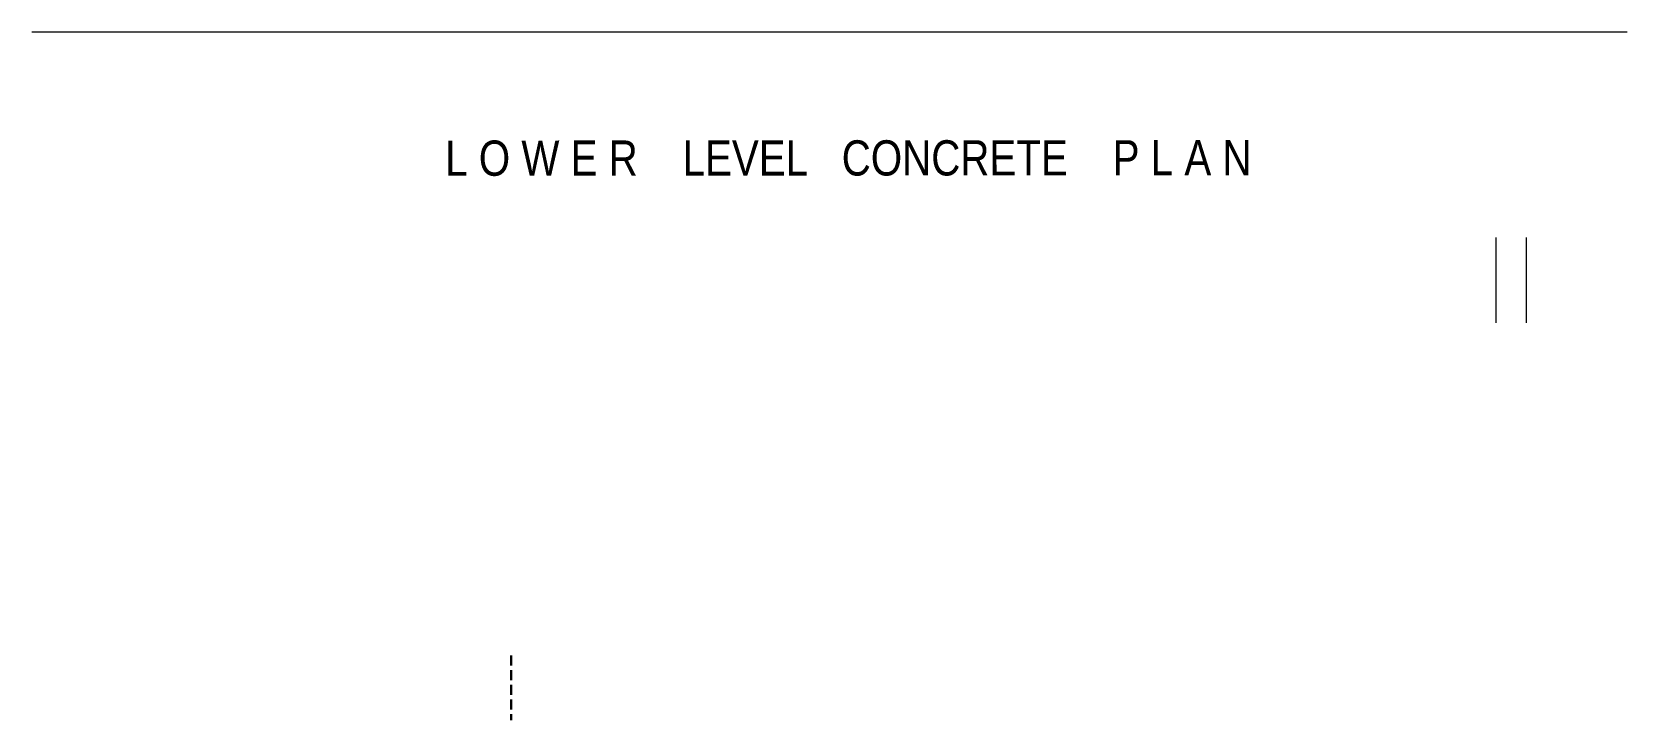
# Model space of a CAD drawing. Header units: inches. Extents: x -243 to 1653, y 5 to 1341.
# Drawn here: x -243 to 573, y 5 to 357 of the extents above; entities that cross this region are included whole.
import ezdxf

# ---------------------------------------------------------------- set-up
doc = ezdxf.new("R2010")
doc.units = ezdxf.units.IN
doc.header["$MEASUREMENT"] = 0
doc.linetypes.add('HIDDEN', pattern=[0.375, 0.25, -0.125])
doc.layers.add('ROOF FRAMING', color=7, linetype='Continuous', lineweight=20)
doc.layers.add('WALL FRAMING', color=7, linetype='Continuous', lineweight=30)
doc.layers.add('TEXT80', color=15, linetype='Continuous')
doc.layers.add('TITLE BLOCK', color=7, linetype='Continuous')
doc.styles.add('ARCHENT', font='technical.ttf', dxfattribs={"height": 6})

msp = doc.modelspace()

# ---------------------------------------------------------------- linework, layer by layer
at = {"layer": 'ROOF FRAMING', "color": 1, "lineweight": 9, "ltscale": 15}
for p, q in [((505.57, 251.74), (505.57, 208.11)), ((521.07, 251.74), (521.07, 208.11))]:
    msp.add_line(p, q, dxfattribs=at)
at = {"layer": 'TITLE BLOCK', "color": 7, "linetype": 'Continuous', "lineweight": 0, "ltscale": 0.5}
msp.add_line((-243.22, 356.95), (572.77, 356.95), dxfattribs=at)
at = {"layer": 'WALL FRAMING', "color": 2, "linetype": 'HIDDEN', "lineweight": 30, "ltscale": 20}
msp.add_line((1.97, 37.98), (1.96, 5), dxfattribs=at)

# ---------------------------------------------------------------- texts
at = {"layer": 'TEXT80', "insert": (165.82, 292.37), "char_height": 18, "width": 477.4227, "attachment_point": 5, "rotation": 0.03277, "style": 'ARCHENT'}
msp.add_mtext('{\\C7;   L O W E R    LEVEL   CONCRETE    P L A N}', dxfattribs=at)

doc.saveas('drawing.dxf')
